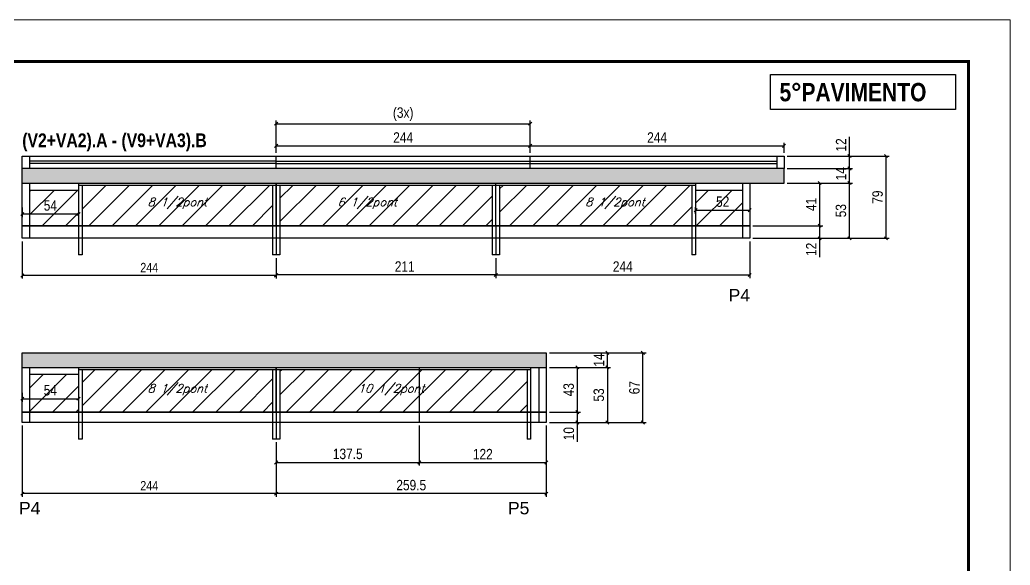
# Model space of a CAD drawing. Extents: x 3330 to 22105, y 1197 to 30204.
# Drawn here: x 16563 to 17515, y 24695 to 25219 of the extents above; entities that cross this region are included whole.
import ezdxf

# ---------------------------------------------------------------- set-up
doc = ezdxf.new("R2010")
doc.units = 0
doc.linetypes.add('DASHED', pattern=[0.75, 0.5, -0.25])
for name, color, linetype in [('5', 5, 'Continuous'), ('COTA', 241, 'Continuous'), ('NOMENCLATURA', 7, 'Continuous'), ('Painéis', 200, 'Continuous'), ('SARR_2.2x7', 40, 'Continuous'), ('SARR_3.5x7', 81, 'Continuous'), ('SARR_EDITAR', 141, 'Continuous'), ('texto', 7, 'Continuous')]:
    doc.layers.add(name, color=color, linetype=linetype)
for name, color, linetype, lineweight in [('Folhas', 255, 'Continuous', 9), ('Hachura', 251, 'Continuous', 9), ('SARRAFO DE PRESSAO', 251, 'DASHED', 9)]:
    doc.layers.add(name, color=color, linetype=linetype, lineweight=lineweight)
doc.styles.add('COTA TECNICA', font='techl___.ttf', dxfattribs={"height": 10})
doc.styles.add('COTA TECNICA-50', font='techl___.ttf', dxfattribs={"height": 9})
doc.styles.add('Romans', font='romans.shx')
doc.styles.get("Standard").update_dxf_attribs({"font": 'arial.ttf'})
doc.styles.add('TECNICA', font='techb___.ttf', dxfattribs={"height": 10})
doc.dimstyles.new('COTA PAINEL-50', dxfattribs={"dimtxt": 9, "dimasz": 3, "dimexe": 3, "dimexo": 3, "dimgap": 3, "dimtad": 1, "dimdec": 1, "dimzin": 12, "dimdsep": 46, "dimtxsty": 'COTA TECNICA-50', "dimblk1": 'OBLIQUE', "dimblk2": 'OBLIQUE', "dimsah": 1, "dimcen": 0.9, "dimclrd": 4, "dimclre": 4, "dimclrt": 240, "dimadec": 1, "dimazin": 3, "dimtfac": 1, "dimtdec": 1, "dimtmove": 0, "dimatfit": 3, "dimfxl": 1, "dimtolj": 1, "dimtzin": 12, "dimarcsym": 0})
doc.dimstyles.new('PAINEL', dxfattribs={"dimtxt": 10, "dimasz": 3, "dimexe": 3, "dimexo": 3, "dimgap": 3, "dimtad": 1, "dimdec": 1, "dimzin": 12, "dimdsep": 46, "dimtxsty": 'COTA TECNICA', "dimblk1": 'OBLIQUE', "dimblk2": 'OBLIQUE', "dimsah": 1, "dimcen": 0.9, "dimclrd": 4, "dimclre": 4, "dimclrt": 240, "dimadec": 1, "dimazin": 3, "dimtfac": 1, "dimtdec": 1, "dimtmove": 0, "dimatfit": 3, "dimfxl": 1, "dimtolj": 1, "dimtzin": 12, "dimarcsym": 0})

# ---------------------------------------------------------------- blocks, each defined once
blk = doc.blocks.new('9999999999')
at = {"layer": 'Folhas'}
blk.add_lwpolyline([(98138.98, 34190.21), (99623.98, 34190.21), (99623.98, 35240.21), (98138.98, 35240.21)], close=True, dxfattribs=at)
at = {"layer": 'Folhas', "color": 30, "const_width": 3}
blk.add_lwpolyline([(98213.98, 34230.21), (99583.98, 34230.21), (99583.98, 35200.21), (98213.98, 35200.21)], close=True, dxfattribs=at)
blk = doc.blocks.new('_Oblique')
at = {"color": 0, "linetype": 'ByBlock', "lineweight": -2}
blk.add_line((-0.5, -0.5), (0.5, 0.5), dxfattribs=at)
blk = doc.blocks.new('*D2060')
at = {"layer": 'COTA', "color": 4, "linetype": 'ByBlock', "lineweight": -2, "transparency": 16777216}
for p, q in [((16565.31, 25005.89), (16565.31, 24970.12)), ((16809.31, 24989.89), (16809.31, 24970.12)), ((16809.31, 24973.12), (16565.31, 24973.12))]:
    blk.add_line(p, q, dxfattribs=at)
at = {"layer": 'Defpoints', "color": 0, "linetype": 'ByBlock', "transparency": 16777216}
for p in [(16565.31, 25008.89), (16809.31, 24992.89), (16565.31, 24973.12)]:
    blk.add_point(p, dxfattribs=at)
at = {"layer": 'COTA', "color": 4, "linetype": 'ByBlock', "lineweight": -2, "transparency": 16777216, "xscale": 3, "yscale": 3, "zscale": 3, "rotation": 180}
blk.add_blockref('_Oblique', (16565.31, 24973.12), dxfattribs=at)
at = {"layer": 'COTA', "color": 4, "linetype": 'ByBlock', "lineweight": -2, "transparency": 16777216, "xscale": 3, "yscale": 3, "zscale": 3}
blk.add_blockref('_Oblique', (16809.31, 24973.12), dxfattribs=at)
at = {"layer": 'COTA', "color": 240, "linetype": 'ByBlock', "transparency": 16777216, "insert": (16687.31, 24980.69), "char_height": 9, "attachment_point": 5, "style": 'COTA TECNICA-50'}
blk.add_mtext('\\A1;244', dxfattribs=at)
blk = doc.blocks.new('*D2061')
at = {"layer": 'COTA', "color": 4, "linetype": 'ByBlock', "lineweight": -2, "transparency": 16777216}
for p, q in [((16809.31, 24989.89), (16809.31, 24970.67)), ((17020.31, 24989.89), (17020.31, 24970.67)), ((17020.31, 24973.67), (16809.31, 24973.67))]:
    blk.add_line(p, q, dxfattribs=at)
at = {"layer": 'Defpoints', "color": 0, "linetype": 'ByBlock', "transparency": 16777216}
for p in [(16809.31, 24992.89), (17020.31, 24992.89), (16809.31, 24973.67)]:
    blk.add_point(p, dxfattribs=at)
at = {"layer": 'COTA', "color": 4, "linetype": 'ByBlock', "lineweight": -2, "transparency": 16777216, "xscale": 3, "yscale": 3, "zscale": 3, "rotation": 180}
blk.add_blockref('_Oblique', (16809.31, 24973.67), dxfattribs=at)
at = {"layer": 'COTA', "color": 4, "linetype": 'ByBlock', "lineweight": -2, "transparency": 16777216, "xscale": 3, "yscale": 3, "zscale": 3}
blk.add_blockref('_Oblique', (17020.31, 24973.67), dxfattribs=at)
at = {"layer": 'COTA', "color": 240, "linetype": 'ByBlock', "transparency": 16777216, "insert": (16932.81, 24981.73), "char_height": 10, "attachment_point": 5, "style": 'COTA TECNICA'}
blk.add_mtext('\\A1;211', dxfattribs=at)
blk = doc.blocks.new('*D2062')
at = {"layer": 'COTA', "color": 4, "linetype": 'ByBlock', "lineweight": -2, "transparency": 16777216}
for p, q in [((17264.31, 25005.89), (17264.31, 24970.63)), ((17020.31, 24989.89), (17020.31, 24970.63)), ((17020.31, 24973.63), (17264.31, 24973.63))]:
    blk.add_line(p, q, dxfattribs=at)
at = {"layer": 'Defpoints', "color": 0, "linetype": 'ByBlock', "transparency": 16777216}
for p in [(17264.31, 25008.89), (17020.31, 24992.89), (17264.31, 24973.63)]:
    blk.add_point(p, dxfattribs=at)
at = {"layer": 'COTA', "color": 4, "linetype": 'ByBlock', "lineweight": -2, "transparency": 16777216, "xscale": 3, "yscale": 3, "zscale": 3, "rotation": 180}
blk.add_blockref('_Oblique', (17020.31, 24973.63), dxfattribs=at)
at = {"layer": 'COTA', "color": 4, "linetype": 'ByBlock', "lineweight": -2, "transparency": 16777216, "xscale": 3, "yscale": 3, "zscale": 3}
blk.add_blockref('_Oblique', (17264.31, 24973.63), dxfattribs=at)
at = {"layer": 'COTA', "color": 240, "linetype": 'ByBlock', "transparency": 16777216, "insert": (17142.31, 24981.7), "char_height": 10, "attachment_point": 5, "style": 'COTA TECNICA'}
blk.add_mtext('\\A1;244', dxfattribs=at)
blk = doc.blocks.new('*D2063')
at = {"layer": 'COTA', "color": 4, "lineweight": -2, "transparency": 16777216}
for p, q in [((17212.31, 25032.39), (17212.31, 25038.91)), ((17264.31, 25039.39), (17264.31, 25032.91)), ((17212.31, 25035.91), (17264.31, 25035.91))]:
    blk.add_line(p, q, dxfattribs=at)
at = {"layer": 'Defpoints', "color": 0, "transparency": 16777216}
for p in [(17264.31, 25042.39), (17212.31, 25029.39), (17264.31, 25035.91)]:
    blk.add_point(p, dxfattribs=at)
at = {"layer": 'COTA', "color": 4, "lineweight": -2, "transparency": 16777216, "xscale": 3, "yscale": 3, "zscale": 3, "rotation": 180}
blk.add_blockref('_Oblique', (17212.31, 25035.91), dxfattribs=at)
at = {"layer": 'COTA', "color": 4, "lineweight": -2, "transparency": 16777216, "xscale": 3, "yscale": 3, "zscale": 3}
blk.add_blockref('_Oblique', (17264.31, 25035.91), dxfattribs=at)
at = {"layer": 'COTA', "color": 240, "transparency": 16777216, "insert": (17238.31, 25044.02), "char_height": 10, "attachment_point": 5, "style": 'COTA TECNICA'}
blk.add_mtext('\\A1;52', dxfattribs=at)
blk = doc.blocks.new('*D2064')
at = {"layer": 'COTA', "color": 4, "linetype": 'ByBlock', "lineweight": -2, "transparency": 16777216}
for p, q in [((16565.31, 24828.8), (16565.31, 24760.47)), ((16809.31, 24812.8), (16809.31, 24760.47)), ((16809.31, 24763.47), (16565.31, 24763.47))]:
    blk.add_line(p, q, dxfattribs=at)
at = {"layer": 'Defpoints', "color": 0, "linetype": 'ByBlock', "transparency": 16777216}
for p in [(16565.31, 24831.8), (16809.31, 24815.8), (16565.31, 24763.47)]:
    blk.add_point(p, dxfattribs=at)
at = {"layer": 'COTA', "color": 4, "linetype": 'ByBlock', "lineweight": -2, "transparency": 16777216, "xscale": 3, "yscale": 3, "zscale": 3, "rotation": 180}
blk.add_blockref('_Oblique', (16565.31, 24763.47), dxfattribs=at)
at = {"layer": 'COTA', "color": 4, "linetype": 'ByBlock', "lineweight": -2, "transparency": 16777216, "xscale": 3, "yscale": 3, "zscale": 3}
blk.add_blockref('_Oblique', (16809.31, 24763.47), dxfattribs=at)
at = {"layer": 'COTA', "color": 240, "linetype": 'ByBlock', "transparency": 16777216, "insert": (16687.31, 24771.03), "char_height": 9, "attachment_point": 5, "style": 'COTA TECNICA-50'}
blk.add_mtext('\\A1;244', dxfattribs=at)
blk = doc.blocks.new('*D2065')
at = {"layer": 'COTA', "color": 4, "linetype": 'ByBlock', "lineweight": -2, "transparency": 16777216}
for p, q in [((17068.81, 24828.8), (17068.81, 24760.47)), ((16809.31, 24812.8), (16809.31, 24760.47)), ((17068.81, 24763.47), (16809.31, 24763.47))]:
    blk.add_line(p, q, dxfattribs=at)
at = {"layer": 'Defpoints', "color": 0, "linetype": 'ByBlock', "transparency": 16777216}
for p in [(17068.81, 24831.8), (16809.31, 24815.8), (16809.31, 24763.47)]:
    blk.add_point(p, dxfattribs=at)
at = {"layer": 'COTA', "color": 4, "linetype": 'ByBlock', "lineweight": -2, "transparency": 16777216, "xscale": 3, "yscale": 3, "zscale": 3, "rotation": 180}
blk.add_blockref('_Oblique', (16809.31, 24763.47), dxfattribs=at)
at = {"layer": 'COTA', "color": 4, "linetype": 'ByBlock', "lineweight": -2, "transparency": 16777216, "xscale": 3, "yscale": 3, "zscale": 3}
blk.add_blockref('_Oblique', (17068.81, 24763.47), dxfattribs=at)
at = {"layer": 'COTA', "color": 240, "linetype": 'ByBlock', "transparency": 16777216, "insert": (16939.06, 24771.61), "char_height": 10, "attachment_point": 5, "style": 'COTA TECNICA'}
blk.add_mtext('\\A1;259.5', dxfattribs=at)
blk = doc.blocks.new('*D2066')
at = {"layer": 'COTA', "color": 4, "lineweight": -2, "transparency": 16777216}
for p, q in [((16565.31, 24860.3), (16565.31, 24851.67)), ((16619.31, 24860.3), (16619.31, 24851.67)), ((16565.31, 24854.67), (16619.31, 24854.67))]:
    blk.add_line(p, q, dxfattribs=at)
at = {"layer": 'Defpoints', "color": 0, "transparency": 16777216}
for p in [(16565.31, 24863.3), (16619.31, 24863.3), (16619.31, 24854.67)]:
    blk.add_point(p, dxfattribs=at)
at = {"layer": 'COTA', "color": 4, "lineweight": -2, "transparency": 16777216, "xscale": 3, "yscale": 3, "zscale": 3, "rotation": 180}
blk.add_blockref('_Oblique', (16565.31, 24854.67), dxfattribs=at)
at = {"layer": 'COTA', "color": 4, "lineweight": -2, "transparency": 16777216, "xscale": 3, "yscale": 3, "zscale": 3}
blk.add_blockref('_Oblique', (16619.31, 24854.67), dxfattribs=at)
at = {"layer": 'COTA', "color": 240, "transparency": 16777216, "insert": (16592.31, 24862.78), "char_height": 10, "attachment_point": 5, "style": 'COTA TECNICA'}
blk.add_mtext('\\A1;54', dxfattribs=at)
blk = doc.blocks.new('*D2067')
at = {"layer": 'COTA', "color": 4, "lineweight": -2, "transparency": 16777216}
for p, q in [((16946.81, 24828.8), (16946.81, 24790.37)), ((16809.31, 24812.8), (16809.31, 24790.37)), ((16809.31, 24793.37), (16946.81, 24793.37))]:
    blk.add_line(p, q, dxfattribs=at)
at = {"layer": 'Defpoints', "color": 0, "transparency": 16777216}
for p in [(16946.81, 24831.8), (16809.31, 24815.8), (16946.81, 24793.37)]:
    blk.add_point(p, dxfattribs=at)
at = {"layer": 'COTA', "color": 4, "lineweight": -2, "transparency": 16777216, "xscale": 3, "yscale": 3, "zscale": 3, "rotation": 180}
blk.add_blockref('_Oblique', (16809.31, 24793.37), dxfattribs=at)
at = {"layer": 'COTA', "color": 4, "lineweight": -2, "transparency": 16777216, "xscale": 3, "yscale": 3, "zscale": 3}
blk.add_blockref('_Oblique', (16946.81, 24793.37), dxfattribs=at)
at = {"layer": 'COTA', "color": 240, "transparency": 16777216, "insert": (16878.06, 24801.59), "char_height": 10, "attachment_point": 5, "style": 'COTA TECNICA'}
blk.add_mtext('\\A1;137.5', dxfattribs=at)
blk = doc.blocks.new('*D2068')
at = {"layer": 'COTA', "color": 4, "lineweight": -2, "transparency": 16777216}
for p, q in [((17068.81, 24828.8), (17068.81, 24790.37)), ((16946.81, 24812.8), (16946.81, 24790.37)), ((16946.81, 24793.37), (17068.81, 24793.37))]:
    blk.add_line(p, q, dxfattribs=at)
at = {"layer": 'Defpoints', "color": 0, "transparency": 16777216}
for p in [(17068.81, 24831.8), (16946.81, 24815.8), (17068.81, 24793.37)]:
    blk.add_point(p, dxfattribs=at)
at = {"layer": 'COTA', "color": 4, "lineweight": -2, "transparency": 16777216, "xscale": 3, "yscale": 3, "zscale": 3, "rotation": 180}
blk.add_blockref('_Oblique', (16946.81, 24793.37), dxfattribs=at)
at = {"layer": 'COTA', "color": 4, "lineweight": -2, "transparency": 16777216, "xscale": 3, "yscale": 3, "zscale": 3}
blk.add_blockref('_Oblique', (17068.81, 24793.37), dxfattribs=at)
at = {"layer": 'COTA', "color": 240, "transparency": 16777216, "insert": (17007.81, 24801.43), "char_height": 10, "attachment_point": 5, "style": 'COTA TECNICA'}
blk.add_mtext('\\A1;122', dxfattribs=at)
blk = doc.blocks.new('*D2075')
at = {"layer": 'COTA', "color": 4, "lineweight": -2, "transparency": 16777216}
for p, q in [((16565.31, 25038.39), (16565.31, 25029.27)), ((16619.31, 25038.39), (16619.31, 25029.27)), ((16565.31, 25032.27), (16619.31, 25032.27))]:
    blk.add_line(p, q, dxfattribs=at)
at = {"layer": 'Defpoints', "color": 0, "transparency": 16777216}
for p in [(16565.31, 25041.39), (16619.31, 25041.39), (16619.31, 25032.27)]:
    blk.add_point(p, dxfattribs=at)
at = {"layer": 'COTA', "color": 4, "lineweight": -2, "transparency": 16777216, "xscale": 3, "yscale": 3, "zscale": 3, "rotation": 180}
blk.add_blockref('_Oblique', (16565.31, 25032.27), dxfattribs=at)
at = {"layer": 'COTA', "color": 4, "lineweight": -2, "transparency": 16777216, "xscale": 3, "yscale": 3, "zscale": 3}
blk.add_blockref('_Oblique', (16619.31, 25032.27), dxfattribs=at)
at = {"layer": 'COTA', "color": 240, "transparency": 16777216, "insert": (16592.31, 25040.38), "char_height": 10, "attachment_point": 5, "style": 'COTA TECNICA'}
blk.add_mtext('\\A1;54', dxfattribs=at)
blk = doc.blocks.new('*D2069')
at = {"layer": 'COTA', "color": 4, "linetype": 'ByBlock', "lineweight": -2, "transparency": 16777216}
for p, q in [((17300.31, 25075.89), (17363.14, 25075.89)), ((17360.14, 25061.89), (17360.14, 25075.89)), ((17300.31, 25061.89), (17363.14, 25061.89))]:
    blk.add_line(p, q, dxfattribs=at)
at = {"layer": 'Defpoints', "color": 0, "linetype": 'ByBlock', "transparency": 16777216}
for p in [(17297.31, 25075.89), (17360.14, 25075.89), (17297.31, 25061.89)]:
    blk.add_point(p, dxfattribs=at)
at = {"layer": 'COTA', "color": 4, "linetype": 'ByBlock', "lineweight": -2, "transparency": 16777216, "xscale": 3, "yscale": 3, "zscale": 3}
for p, rotation in [((17360.14, 25075.89), 90), ((17360.14, 25061.89), 270)]:
    blk.add_blockref('_Oblique', p, dxfattribs=dict(at, rotation=rotation))
at = {"layer": 'COTA', "color": 240, "linetype": 'ByBlock', "transparency": 16777216, "insert": (17352.06, 25070.89), "char_height": 10, "attachment_point": 5, "rotation": 90, "style": 'COTA TECNICA'}
blk.add_mtext('\\A1;14', dxfattribs=at)
blk = doc.blocks.new('*D2070')
at = {"layer": 'COTA', "color": 4, "linetype": 'ByBlock', "lineweight": -2, "transparency": 16777216}
for p, q in [((17300.31, 25061.89), (17334.43, 25061.89)), ((17331.43, 25061.89), (17331.43, 25020.89)), ((17267.31, 25020.89), (17334.43, 25020.89))]:
    blk.add_line(p, q, dxfattribs=at)
at = {"layer": 'Defpoints', "color": 0, "linetype": 'ByBlock', "transparency": 16777216}
for p in [(17297.31, 25061.89), (17264.31, 25020.89), (17331.43, 25020.89)]:
    blk.add_point(p, dxfattribs=at)
at = {"layer": 'COTA', "color": 4, "linetype": 'ByBlock', "lineweight": -2, "transparency": 16777216, "xscale": 3, "yscale": 3, "zscale": 3}
for p, rotation in [((17331.43, 25061.89), 90), ((17331.43, 25020.89), 270)]:
    blk.add_blockref('_Oblique', p, dxfattribs=dict(at, rotation=rotation))
at = {"layer": 'COTA', "color": 240, "linetype": 'ByBlock', "transparency": 16777216, "insert": (17323.36, 25041.39), "char_height": 10, "attachment_point": 5, "rotation": 90, "style": 'COTA TECNICA'}
blk.add_mtext('\\A1;41', dxfattribs=at)
blk = doc.blocks.new('*D2071')
at = {"layer": 'COTA', "color": 4, "linetype": 'ByBlock', "lineweight": -2, "transparency": 16777216}
for p, q in [((17071.81, 24898.8), (17130.53, 24898.8)), ((17127.53, 24884.8), (17127.53, 24898.8)), ((17071.81, 24884.8), (17130.53, 24884.8))]:
    blk.add_line(p, q, dxfattribs=at)
at = {"layer": 'Defpoints', "color": 0, "linetype": 'ByBlock', "transparency": 16777216}
for p in [(17068.81, 24898.8), (17127.53, 24898.8), (17068.81, 24884.8)]:
    blk.add_point(p, dxfattribs=at)
at = {"layer": 'COTA', "color": 4, "linetype": 'ByBlock', "lineweight": -2, "transparency": 16777216, "xscale": 3, "yscale": 3, "zscale": 3}
for p, rotation in [((17127.53, 24898.8), 90), ((17127.53, 24884.8), 270)]:
    blk.add_blockref('_Oblique', p, dxfattribs=dict(at, rotation=rotation))
at = {"layer": 'COTA', "color": 240, "linetype": 'ByBlock', "transparency": 16777216, "insert": (17119.46, 24891.8), "char_height": 10, "attachment_point": 5, "rotation": 90, "style": 'COTA TECNICA'}
blk.add_mtext('\\A1;14', dxfattribs=at)
blk = doc.blocks.new('*D2072')
at = {"layer": 'COTA', "color": 4, "linetype": 'ByBlock', "lineweight": -2, "transparency": 16777216}
for p, q in [((17071.81, 24884.8), (17130.53, 24884.8)), ((17127.53, 24884.8), (17127.53, 24831.8)), ((17071.81, 24831.8), (17130.53, 24831.8))]:
    blk.add_line(p, q, dxfattribs=at)
at = {"layer": 'Defpoints', "color": 0, "linetype": 'ByBlock', "transparency": 16777216}
for p in [(17068.81, 24884.8), (17068.81, 24831.8), (17127.53, 24831.8)]:
    blk.add_point(p, dxfattribs=at)
at = {"layer": 'COTA', "color": 4, "linetype": 'ByBlock', "lineweight": -2, "transparency": 16777216, "xscale": 3, "yscale": 3, "zscale": 3}
for p, rotation in [((17127.53, 24884.8), 90), ((17127.53, 24831.8), 270)]:
    blk.add_blockref('_Oblique', p, dxfattribs=dict(at, rotation=rotation))
at = {"layer": 'COTA', "color": 240, "linetype": 'ByBlock', "transparency": 16777216, "insert": (17119.31, 24858.3), "char_height": 10, "attachment_point": 5, "rotation": 90, "style": 'COTA TECNICA'}
blk.add_mtext('\\A1;53', dxfattribs=at)
blk = doc.blocks.new('*D2073')
at = {"layer": 'COTA', "color": 4, "lineweight": -2, "transparency": 16777216}
for p, q in [((17071.81, 24898.8), (17164.63, 24898.8)), ((17161.63, 24831.8), (17161.63, 24898.8)), ((17071.81, 24831.8), (17164.63, 24831.8))]:
    blk.add_line(p, q, dxfattribs=at)
at = {"layer": 'Defpoints', "color": 0, "transparency": 16777216}
for p in [(17068.81, 24898.8), (17161.63, 24898.8), (17068.81, 24831.8)]:
    blk.add_point(p, dxfattribs=at)
at = {"layer": 'COTA', "color": 4, "lineweight": -2, "transparency": 16777216, "xscale": 3, "yscale": 3, "zscale": 3}
for p, rotation in [((17161.63, 24898.8), 90), ((17161.63, 24831.8), 270)]:
    blk.add_blockref('_Oblique', p, dxfattribs=dict(at, rotation=rotation))
at = {"layer": 'COTA', "color": 240, "transparency": 16777216, "insert": (17153.53, 24865.3), "char_height": 10, "attachment_point": 5, "rotation": 90, "style": 'COTA TECNICA'}
blk.add_mtext('\\A1;67', dxfattribs=at)
blk = doc.blocks.new('*D2074')
at = {"layer": 'COTA', "color": 4, "lineweight": -2, "transparency": 16777216}
for p, q in [((17300.31, 25061.89), (17363.14, 25061.89)), ((17360.14, 25008.89), (17360.14, 25061.89)), ((17267.31, 25008.89), (17363.14, 25008.89))]:
    blk.add_line(p, q, dxfattribs=at)
at = {"layer": 'Defpoints', "color": 0, "transparency": 16777216}
for p in [(17297.31, 25061.89), (17360.14, 25061.89), (17264.31, 25008.89)]:
    blk.add_point(p, dxfattribs=at)
at = {"layer": 'COTA', "color": 4, "lineweight": -2, "transparency": 16777216, "xscale": 3, "yscale": 3, "zscale": 3}
for p, rotation in [((17360.14, 25061.89), 90), ((17360.14, 25008.89), 270)]:
    blk.add_blockref('_Oblique', p, dxfattribs=dict(at, rotation=rotation))
at = {"layer": 'COTA', "color": 240, "transparency": 16777216, "insert": (17351.92, 25035.39), "char_height": 10, "attachment_point": 5, "rotation": 90, "style": 'COTA TECNICA'}
blk.add_mtext('\\A1;53', dxfattribs=at)
blk = doc.blocks.new('*D2076')
at = {"layer": 'COTA', "color": 4, "lineweight": -2, "transparency": 16777216}
for p, q in [((17071.81, 24884.8), (17101.6, 24884.8)), ((17098.6, 24884.8), (17098.6, 24841.8)), ((17071.81, 24841.8), (17101.6, 24841.8))]:
    blk.add_line(p, q, dxfattribs=at)
at = {"layer": 'Defpoints', "color": 0, "transparency": 16777216}
for p in [(17068.81, 24884.8), (17068.81, 24841.8), (17098.6, 24841.8)]:
    blk.add_point(p, dxfattribs=at)
at = {"layer": 'COTA', "color": 4, "lineweight": -2, "transparency": 16777216, "xscale": 3, "yscale": 3, "zscale": 3}
for p, rotation in [((17098.6, 24884.8), 90), ((17098.6, 24841.8), 270)]:
    blk.add_blockref('_Oblique', p, dxfattribs=dict(at, rotation=rotation))
at = {"layer": 'COTA', "color": 240, "transparency": 16777216, "insert": (17090.38, 24863.3), "char_height": 10, "attachment_point": 5, "rotation": 90, "style": 'COTA TECNICA'}
blk.add_mtext('\\A1;43', dxfattribs=at)
blk = doc.blocks.new('*D2077')
at = {"layer": 'COTA', "color": 4, "lineweight": -2, "transparency": 16777216}
for p, q in [((17071.81, 24841.8), (17101.6, 24841.8)), ((17098.6, 24841.8), (17098.6, 24831.8)), ((17071.81, 24831.8), (17101.6, 24831.8)), ((17098.6, 24831.8), (17098.6, 24813.37))]:
    blk.add_line(p, q, dxfattribs=at)
at = {"layer": 'Defpoints', "color": 0, "transparency": 16777216}
for p in [(17068.81, 24841.8), (17068.81, 24831.8), (17098.6, 24831.8)]:
    blk.add_point(p, dxfattribs=at)
at = {"layer": 'COTA', "color": 4, "lineweight": -2, "transparency": 16777216, "xscale": 3, "yscale": 3, "zscale": 3}
for p, rotation in [((17098.6, 24841.8), 90), ((17098.6, 24831.8), 270)]:
    blk.add_blockref('_Oblique', p, dxfattribs=dict(at, rotation=rotation))
at = {"layer": 'COTA', "color": 240, "transparency": 16777216, "insert": (17090.5, 24821.09), "char_height": 10, "attachment_point": 5, "rotation": 90, "style": 'COTA TECNICA'}
blk.add_mtext('\\A1;10', dxfattribs=at)
blk = doc.blocks.new('*D2078')
at = {"layer": 'COTA', "color": 4, "lineweight": -2, "transparency": 16777216}
for p, q in [((17267.31, 25020.89), (17334.43, 25020.89)), ((17331.43, 25020.89), (17331.43, 25008.89)), ((17267.31, 25008.89), (17334.43, 25008.89)), ((17331.43, 25008.89), (17331.43, 24990.58))]:
    blk.add_line(p, q, dxfattribs=at)
at = {"layer": 'Defpoints', "color": 0, "transparency": 16777216}
for p in [(17264.31, 25020.89), (17264.31, 25008.89), (17331.43, 25008.89)]:
    blk.add_point(p, dxfattribs=at)
at = {"layer": 'COTA', "color": 4, "lineweight": -2, "transparency": 16777216, "xscale": 3, "yscale": 3, "zscale": 3}
for p, rotation in [((17331.43, 25020.89), 90), ((17331.43, 25008.89), 270)]:
    blk.add_blockref('_Oblique', p, dxfattribs=dict(at, rotation=rotation))
at = {"layer": 'COTA', "color": 240, "transparency": 16777216, "insert": (17323.37, 24998.24), "char_height": 10, "attachment_point": 5, "rotation": 90, "style": 'COTA TECNICA'}
blk.add_mtext('\\A1;12', dxfattribs=at)
blk = doc.blocks.new('*D2082')
at = {"layer": 'COTA', "color": 4, "lineweight": -2, "transparency": 16777216}
for p, q in [((16809.31, 25090.89), (16809.31, 25100.65)), ((16809.31, 25097.65), (17053.31, 25097.65)), ((17053.31, 25090.89), (17053.31, 25100.65))]:
    blk.add_line(p, q, dxfattribs=at)
at = {"layer": 'Defpoints', "color": 0, "transparency": 16777216}
for p in [(17053.31, 25097.65), (16809.31, 25087.89), (17053.31, 25087.89)]:
    blk.add_point(p, dxfattribs=at)
at = {"layer": 'COTA', "color": 4, "lineweight": -2, "transparency": 16777216, "xscale": 3, "yscale": 3, "zscale": 3, "rotation": 180}
blk.add_blockref('_Oblique', (16809.31, 25097.65), dxfattribs=at)
at = {"layer": 'COTA', "color": 4, "lineweight": -2, "transparency": 16777216, "xscale": 3, "yscale": 3, "zscale": 3}
blk.add_blockref('_Oblique', (17053.31, 25097.65), dxfattribs=at)
at = {"layer": 'COTA', "color": 240, "transparency": 16777216, "insert": (16931.31, 25105.72), "char_height": 10, "attachment_point": 5, "style": 'COTA TECNICA'}
blk.add_mtext('\\A1;244', dxfattribs=at)
blk = doc.blocks.new('*D2083')
at = {"layer": 'COTA', "color": 4, "lineweight": -2, "transparency": 16777216}
for p, q in [((17053.31, 25090.89), (17053.31, 25100.65)), ((17053.31, 25097.65), (17297.31, 25097.65)), ((17297.31, 25090.89), (17297.31, 25100.65))]:
    blk.add_line(p, q, dxfattribs=at)
at = {"layer": 'Defpoints', "color": 0, "transparency": 16777216}
for p in [(17297.31, 25097.65), (17053.31, 25087.89), (17297.31, 25087.89)]:
    blk.add_point(p, dxfattribs=at)
at = {"layer": 'COTA', "color": 4, "lineweight": -2, "transparency": 16777216, "xscale": 3, "yscale": 3, "zscale": 3, "rotation": 180}
blk.add_blockref('_Oblique', (17053.31, 25097.65), dxfattribs=at)
at = {"layer": 'COTA', "color": 4, "lineweight": -2, "transparency": 16777216, "xscale": 3, "yscale": 3, "zscale": 3}
blk.add_blockref('_Oblique', (17297.31, 25097.65), dxfattribs=at)
at = {"layer": 'COTA', "color": 240, "transparency": 16777216, "insert": (17175.31, 25105.72), "char_height": 10, "attachment_point": 5, "style": 'COTA TECNICA'}
blk.add_mtext('\\A1;244', dxfattribs=at)
blk = doc.blocks.new('*D2081')
at = {"layer": 'COTA', "color": 4, "lineweight": -2, "transparency": 16777216}
for p, q in [((16809.31, 25090.89), (16809.31, 25121.91)), ((16809.31, 25118.91), (17053.31, 25118.91)), ((17053.31, 25090.89), (17053.31, 25121.91))]:
    blk.add_line(p, q, dxfattribs=at)
at = {"layer": 'Defpoints', "color": 0, "transparency": 16777216}
for p in [(17053.31, 25118.91), (16809.31, 25087.89), (17053.31, 25087.89)]:
    blk.add_point(p, dxfattribs=at)
at = {"layer": 'COTA', "color": 4, "lineweight": -2, "transparency": 16777216, "xscale": 3, "yscale": 3, "zscale": 3, "rotation": 180}
blk.add_blockref('_Oblique', (16809.31, 25118.91), dxfattribs=at)
at = {"layer": 'COTA', "color": 4, "lineweight": -2, "transparency": 16777216, "xscale": 3, "yscale": 3, "zscale": 3}
blk.add_blockref('_Oblique', (17053.31, 25118.91), dxfattribs=at)
at = {"layer": 'COTA', "color": 240, "transparency": 16777216, "insert": (16931.31, 25128.13), "char_height": 10, "attachment_point": 5, "style": 'COTA TECNICA'}
blk.add_mtext('\\A1;(3x)', dxfattribs=at)
blk = doc.blocks.new('*D2086')
at = {"layer": 'COTA', "color": 4, "lineweight": -2, "transparency": 16777216}
for p, q in [((17360.14, 25087.89), (17360.14, 25106.21)), ((17300.31, 25087.89), (17363.14, 25087.89)), ((17360.14, 25075.89), (17360.14, 25087.89)), ((17300.31, 25075.89), (17363.14, 25075.89))]:
    blk.add_line(p, q, dxfattribs=at)
at = {"layer": 'Defpoints', "color": 0, "transparency": 16777216}
for p in [(17297.31, 25087.89), (17360.14, 25087.89), (17297.31, 25075.89)]:
    blk.add_point(p, dxfattribs=at)
at = {"layer": 'COTA', "color": 4, "lineweight": -2, "transparency": 16777216, "xscale": 3, "yscale": 3, "zscale": 3}
for p, rotation in [((17360.14, 25087.89), 90), ((17360.14, 25075.89), 270)]:
    blk.add_blockref('_Oblique', p, dxfattribs=dict(at, rotation=rotation))
at = {"layer": 'COTA', "color": 240, "transparency": 16777216, "insert": (17352.08, 25098.55), "char_height": 10, "attachment_point": 5, "rotation": 90, "style": 'COTA TECNICA'}
blk.add_mtext('\\A1;12', dxfattribs=at)
blk = doc.blocks.new('*D2087')
at = {"layer": 'COTA', "color": 4, "lineweight": -2, "transparency": 16777216}
for p, q in [((17300.31, 25087.89), (17398.27, 25087.89)), ((17395.27, 25008.89), (17395.27, 25087.89)), ((17267.31, 25008.89), (17398.27, 25008.89))]:
    blk.add_line(p, q, dxfattribs=at)
at = {"layer": 'Defpoints', "color": 0, "transparency": 16777216}
for p in [(17297.31, 25087.89), (17395.27, 25087.89), (17264.31, 25008.89)]:
    blk.add_point(p, dxfattribs=at)
at = {"layer": 'COTA', "color": 4, "lineweight": -2, "transparency": 16777216, "xscale": 3, "yscale": 3, "zscale": 3}
for p, rotation in [((17395.27, 25087.89), 90), ((17395.27, 25008.89), 270)]:
    blk.add_blockref('_Oblique', p, dxfattribs=dict(at, rotation=rotation))
at = {"layer": 'COTA', "color": 240, "transparency": 16777216, "insert": (17387.17, 25048.39), "char_height": 10, "attachment_point": 5, "rotation": 90, "style": 'COTA TECNICA'}
blk.add_mtext('\\A1;79', dxfattribs=at)

msp = doc.modelspace()

# ---------------------------------------------------------------- hatches: boundary and pattern name
at = {"layer": 'COTA'}
h = msp.add_hatch(dxfattribs=at)
h.set_pattern_fill('AR-CONC', color=256, scale=0.03)
h.set_pattern_definition([(50, (1921.274, 1469.6067), (5.4655401, -0.4781726), [0.5715, -6.2865]), (355, (1921.274, 1469.6067), (-1.0573026, 5.7317054), [0.4572, -5.0292175]), (100.451445, (1921.7297, 1469.567), (4.4082374, 5.2535326), [0.4857003, -5.3427073]), (46.1842, (1921.274, 1471.131), (8.1323712, -1.2612698), [0.85725, -9.42975]), (96.635558, (1921.952, 1471.0256), (7.122124, 7.4227837), [0.7285507, -8.0140682]), (351.18415, (1921.274, 1471.131), (7.122124, 7.4227837), [0.685799, -7.543792]), (21, (1922.036, 1470.7497), (4.54843174, -3.06795595), [0.5715, -6.2865]), (326, (1922.036, 1470.7497), (1.8540609, 5.525639), [0.4572, -5.0292]), (71.451445, (1922.415, 1470.494), (6.4024926, 2.4576831), [0.4857003, -5.3426981]), (37.5, (1921.2742, 1469.6067), (0.0926581, 2.53665117), [0, -4.96824, 0, -5.1054, 0, -5.04825]), (7.5, (1921.2742, 1469.6067), (2.00458988, 3.00541724), [0, -2.91084, 0, -4.85394, 0, -1.92405]), (327.5, (1919.575, 1469.6067), (4.06771786, -0.17186232), [0, -1.905, 0, -5.9436, 0, -7.8867]), (317.5, (1918.813, 1469.6067), (4.44387544, 0.76279473), [0, -2.4765, 0, -3.94716, 0, -5.6007])])
h.paths.add_polyline_path([(17264.31, 25061.89), (17297.31, 25061.89), (17297.31, 25075.89), (16809.31, 25075.89), (16565.31, 25075.89), (16565.31, 25061.89), (16809.31, 25061.89)])
h = msp.add_hatch(dxfattribs=at)
h.set_pattern_fill('AR-CONC', color=256, scale=0.03)
h.set_pattern_definition([(50, (336.274, 331.8184), (5.4655401, -0.4781726), [0.5715, -6.2865]), (355, (336.274, 331.8184), (-1.0573026, 5.7317054), [0.4572, -5.0292175]), (100.451445, (336.7297, 331.7785), (4.4082374, 5.2535326), [0.4857003, -5.3427073]), (46.1842, (336.274, 333.3424), (8.1323712, -1.2612698), [0.85725, -9.42975]), (96.635558, (336.952, 333.237), (7.122124, 7.4227837), [0.7285507, -8.0140682]), (351.18415, (336.274, 333.342), (7.122124, 7.4227837), [0.685799, -7.543792]), (21, (337.036, 332.9614), (4.54843174, -3.06795595), [0.5715, -6.2865]), (326, (337.036, 332.9614), (1.8540609, 5.525639), [0.4572, -5.0292]), (71.451445, (337.415, 332.7057), (6.4024926, 2.4576831), [0.4857003, -5.3426981]), (37.5, (336.2742, 331.8184), (0.0926581, 2.53665117), [0, -4.96824, 0, -5.1054, 0, -5.04825]), (7.5, (336.2742, 331.8184), (2.00458988, 3.00541724), [0, -2.91084, 0, -4.85394, 0, -1.92405]), (327.5, (334.575, 331.8184), (4.06771786, -0.17186232), [0, -1.905, 0, -5.9436, 0, -7.8867]), (317.5, (333.813, 331.8184), (4.44387544, 0.76279473), [0, -2.4765, 0, -3.94716, 0, -5.6007])])
h.paths.add_polyline_path([(17068.81, 24898.8), (16565.31, 24898.8), (16565.31, 24884.8), (17068.81, 24884.8)])
at = {"layer": 'Hachura', "linetype": 'ByBlock'}
h = msp.add_hatch(dxfattribs=at)
h.set_pattern_fill('ANSI31', color=256, scale=5)
h.set_pattern_definition([(45, (-41.708, 1120.85), (-11.22532, 11.22532), [])])
h.paths.add_polyline_path([(16572.31, 25054.89), (16572.31, 25020.89), (16619.31, 25020.89), (16619.31, 25054.89)])
h.paths.add_polyline_path([(16805.81, 25020.89), (16805.81, 25059.69), (16622.81, 25059.69), (16622.81, 25020.89)])
h.paths.add_polyline_path([(17016.81, 25020.89), (17016.81, 25059.69), (16812.81, 25059.69), (16812.81, 25020.89)])
h.paths.add_polyline_path([(17208.81, 25020.89), (17208.81, 25059.69), (17023.81, 25059.69), (17023.81, 25020.89)])
h.paths.add_polyline_path([(17257.31, 25020.89), (17257.31, 25054.89), (17212.31, 25054.89), (17212.31, 25020.89)])
h = msp.add_hatch(dxfattribs=at)
h.set_pattern_fill('ANSI31', color=256, scale=5)
h.set_pattern_definition([(45, (1921.274, 1480.393), (-11.22532, 11.22532), [])])
h.paths.add_polyline_path([(16572.31, 24877.8), (16572.31, 24841.8), (16619.31, 24841.8), (16619.31, 24877.8)])
h.paths.add_polyline_path([(16622.81, 24882.6), (16622.81, 24841.8), (16805.81, 24841.8), (16805.81, 24882.6)])
h.paths.add_polyline_path([(16946.81, 24841.8), (16946.81, 24882.6), (16812.81, 24882.6), (16812.81, 24841.8)])
h.paths.add_polyline_path([(17050.31, 24841.8), (17050.31, 24882.6), (16946.81, 24882.6), (16946.81, 24841.8)])

# ---------------------------------------------------------------- linework, layer by layer
at = {"layer": 'COTA', "linetype": 'ByBlock'}
for p, q in [((16565.31, 25061.89), (16565.31, 25075.89)), ((16622.81, 24992.89), (16619.31, 24992.89)), ((16812.81, 24992.89), (16805.81, 24992.89)), ((17023.81, 24992.89), (17016.81, 24992.89)), ((17212.31, 24992.89), (17208.81, 24992.89)), ((16565.31, 24884.8), (16565.31, 24898.8)), ((16622.81, 24815.8), (16619.31, 24815.8)), ((16812.81, 24815.8), (16805.81, 24815.8)), ((17053.81, 24815.8), (17050.31, 24815.8))]:
    msp.add_line(p, q, dxfattribs=at)
at = {"layer": 'COTA'}
for p, q in [((17297.31, 25061.89), (17297.31, 25075.89)), ((17264.31, 25061.89), (17297.31, 25061.89)), ((16565.31, 24898.8), (17068.81, 24898.8)), ((17068.81, 24898.8), (17068.81, 24884.8))]:
    msp.add_line(p, q, dxfattribs=at)
at = {"layer": 'NOMENCLATURA'}
msp.add_lwpolyline([(17284.33, 25166.32), (17461.86, 25166.32), (17461.86, 25132.5), (17284.33, 25132.5)], close=True, dxfattribs=at)
at = {"layer": 'Painéis', "linetype": 'Continuous'}
for p, q in [((16809.31, 25075.89), (16809.31, 25087.89)), ((17053.31, 25075.89), (17053.31, 25087.89)), ((16809.31, 25020.89), (16809.31, 25061.89)), ((17020.31, 25020.89), (17020.31, 25061.89)), ((16809.31, 25020.89), (16809.31, 24992.89)), ((17020.31, 25020.89), (17020.31, 24992.89)), ((16809.31, 24841.8), (16809.31, 24884.8)), ((16946.81, 24884.8), (16946.81, 24831.8)), ((16809.31, 24841.8), (16809.31, 24815.8))]:
    msp.add_line(p, q, dxfattribs=at)
for points in [[(16565.31, 25087.89), (17297.31, 25087.89), (17297.31, 25075.89), (16565.31, 25075.89)], [(16565.31, 25061.89), (16809.31, 25061.89), (16809.31, 25020.89), (16565.31, 25020.89)], [(16809.31, 25061.89), (17264.31, 25061.89), (17264.31, 25020.89), (16809.31, 25020.89)], [(16565.31, 25020.89), (17264.31, 25020.89), (17264.31, 25008.89), (16565.31, 25008.89)], [(16565.31, 24884.8), (16809.31, 24884.8), (16809.31, 24841.8), (16565.31, 24841.8)], [(16809.31, 24884.8), (17068.81, 24884.8), (17068.81, 24841.8), (16809.31, 24841.8)], [(16565.31, 24841.8), (17068.81, 24841.8), (17068.81, 24831.8), (16565.31, 24831.8)]]:
    msp.add_lwpolyline(points, close=True, dxfattribs=at)
at = {"layer": 'SARR_2.2x7', "linetype": 'Continuous'}
for p, q in [((16572.31, 25087.89), (16572.31, 25075.89)), ((17290.31, 25087.89), (17290.31, 25075.89)), ((16572.31, 25061.89), (16572.31, 25020.89)), ((16809.31, 25059.69), (16619.31, 25059.69)), ((17020.31, 25059.69), (16809.31, 25059.69)), ((17212.31, 25059.69), (17020.31, 25059.69)), ((17257.31, 25061.89), (17257.31, 25020.89)), ((16619.31, 25054.89), (16572.31, 25054.89)), ((17257.31, 25054.89), (17212.31, 25054.89)), ((16572.31, 25020.89), (16572.31, 25008.89)), ((17257.31, 25020.89), (17257.31, 25008.89)), ((16572.31, 24884.8), (16572.31, 24841.8)), ((17061.81, 24884.8), (17061.81, 24841.8)), ((16619.31, 24877.8), (16572.31, 24877.8)), ((16809.31, 24882.6), (16619.31, 24882.6)), ((17053.81, 24882.6), (16809.31, 24882.6)), ((16572.31, 24841.8), (16572.31, 24831.8)), ((17061.81, 24841.8), (17061.81, 24831.8))]:
    msp.add_line(p, q, dxfattribs=at)
at = {"layer": 'SARR_3.5x7'}
for p, q in [((16619.31, 25061.89), (16619.31, 24992.89)), ((16622.81, 25059.69), (16622.81, 24992.89)), ((16805.81, 25059.69), (16805.81, 24992.89)), ((16812.81, 25059.69), (16812.81, 24992.89)), ((17016.81, 25059.69), (17016.81, 24992.89)), ((17023.81, 25059.69), (17023.81, 24992.89)), ((17208.81, 25059.69), (17208.81, 24992.89)), ((17212.31, 25061.89), (17212.31, 24992.89)), ((16619.31, 24884.8), (16619.31, 24815.8)), ((17053.81, 24884.8), (17053.81, 24815.8)), ((16622.81, 24882.6), (16622.81, 24815.8)), ((16805.81, 24882.6), (16805.81, 24815.8)), ((16812.81, 24882.6), (16812.81, 24815.8)), ((17050.31, 24882.6), (17050.31, 24815.8))]:
    msp.add_line(p, q, dxfattribs=at)
at = {"layer": 'SARR_EDITAR', "linetype": 'Continuous'}
for p, q in [((16809.31, 25082.89), (16572.31, 25082.89)), ((16809.31, 25080.89), (16572.31, 25080.89)), ((16809.31, 25082.89), (17053.31, 25082.89)), ((16809.31, 25080.89), (17053.31, 25080.89)), ((17053.31, 25082.89), (17290.31, 25082.89)), ((17053.31, 25080.89), (17290.31, 25080.89))]:
    msp.add_line(p, q, dxfattribs=at)

# ---------------------------------------------------------------- block references
at = {"layer": 'SARRAFO DE PRESSAO', "color": 6, "linetype": 'ByBlock'}
msp.add_blockref('9999999999', (-82109.42, -10021.38), dxfattribs=at)

# ---------------------------------------------------------------- texts
at = {"layer": '5', "linetype": 'Continuous'}
for s, p in [('P4', (17244.07, 24948.14)), ('P4', (16562.21, 24743.57)), ('P5', (17032.05, 24743.57))]:
    msp.add_text(s, height=12, rotation=359.99996, dxfattribs=at).set_placement(p)
at = {"layer": 'NOMENCLATURA', "style": 'TECNICA'}
for s, height, p in [('5°PAVIMENTO ', 17.6379, (17292.91, 25140.51)), ('(V2+VA2).A - (V9+VA3).B', 13.2, (16565.31, 25096.41))]:
    msp.add_text(s, height=height, dxfattribs=at).set_placement(p)
at = {"layer": 'texto', "color": 2, "char_height": 8, "attachment_point": 5, "style": 'Romans'}
for s, insert in [('{\\Q19;\\C256;8 1/2pont}', (16714.31, 25042.39)), ('{\\Q19;\\C256;6 1/2pont}', (16896.81, 25042.39)), ('{\\Q19;\\C256;8 1/2pont}', (17134.81, 25042.39)), ('{\\Q19;\\C256;8 1/2pont}', (16714.31, 24863.3)), ('{\\Q19;\\C256;10 1/2pont}', (16919.81, 24863.3))]:
    msp.add_mtext(s, dxfattribs=dict(at, insert=insert))

# ---------------------------------------------------------------- dimensions: what is measured, and where the dimension line sits
at = {"layer": 'COTA'}
dim = msp.add_linear_dim(base=(17053.31, 25118.91), p1=(16809.31, 25087.89), p2=(17053.31, 25087.89), text='(3x)', dimstyle='PAINEL', dxfattribs=at)
dim.commit()
dim.dimension.update_dxf_attribs({"geometry": '*D2081', "text_midpoint": (16931.31, 25128.13)})
for base, p1, p2, picture, middle in [((17053.31, 25097.65), (16809.31, 25087.89), (17053.31, 25087.89), '*D2082', (16931.31, 25105.72)), ((16619.31, 25032.27), (16565.31, 25041.39), (16619.31, 25041.39), '*D2075', (16592.31, 25040.38)), ((17264.31, 25035.91), (17212.31, 25029.39), (17264.31, 25042.39), '*D2063', (17238.31, 25044.02)), ((16619.31, 24854.67), (16565.31, 24863.3), (16619.31, 24863.3), '*D2066', (16592.31, 24862.78)), ((16946.81, 24793.37), (16809.31, 24815.8), (16946.81, 24831.8), '*D2067', (16878.06, 24801.59))]:
    dim = msp.add_linear_dim(base=base, p1=p1, p2=p2, dimstyle='PAINEL', dxfattribs=at)
    dim.commit()
    dim.dimension.update_dxf_attribs({"geometry": picture, "text_midpoint": middle})
for base, p1, p2, picture, middle in [((17297.31, 25097.65), (17053.31, 25087.89), (17297.31, 25087.89), '*D2083', (17175.31, 25105.72)), ((17068.81, 24793.37), (16946.81, 24815.8), (17068.81, 24831.8), '*D2068', (17007.81, 24801.43))]:
    dim = msp.add_linear_dim(base=base, p1=p1, p2=p2, dimstyle='PAINEL', override={"dimtmove": 1}, dxfattribs=at)
    dim.commit()
    dim.dimension.update_dxf_attribs({"geometry": picture, "text_midpoint": middle})
for base, p1, p2, picture, middle in [((17360.14, 25087.89), (17297.31, 25075.89), (17297.31, 25087.89), '*D2086', (17352.08, 25098.55)), ((17395.27, 25087.89), (17264.31, 25008.89), (17297.31, 25087.89), '*D2087', (17387.17, 25048.39)), ((17360.14, 25061.89), (17264.31, 25008.89), (17297.31, 25061.89), '*D2074', (17351.92, 25035.39)), ((17331.43, 25008.89), (17264.31, 25020.89), (17264.31, 25008.89), '*D2078', (17323.37, 24998.24)), ((17161.63, 24898.8), (17068.81, 24831.8), (17068.81, 24898.8), '*D2073', (17153.53, 24865.3)), ((17098.6, 24841.8), (17068.81, 24884.8), (17068.81, 24841.8), '*D2076', (17090.38, 24863.3)), ((17098.6, 24831.8), (17068.81, 24841.8), (17068.81, 24831.8), '*D2077', (17090.5, 24821.09))]:
    dim = msp.add_linear_dim(base=base, p1=p1, p2=p2, angle=90, dimstyle='PAINEL', dxfattribs=at)
    dim.commit()
    dim.dimension.update_dxf_attribs({"geometry": picture, "text_midpoint": middle})
at = {"layer": 'COTA', "linetype": 'ByBlock'}
for base, p1, p2, picture, middle in [((17360.14, 25075.89), (17297.31, 25061.89), (17297.31, 25075.89), '*D2069', (17360.14, 25070.89)), ((17127.53, 24898.8), (17068.81, 24884.8), (17068.81, 24898.8), '*D2071', (17127.53, 24891.8))]:
    dim = msp.add_linear_dim(base=base, p1=p1, p2=p2, angle=90, dimstyle='PAINEL', dxfattribs=at)
    dim.commit()
    dim.dimension.update_dxf_attribs({"geometry": picture, "text_midpoint": middle, "dimtype": 160})
for base, p1, p2, picture, middle in [((17331.43, 25020.89), (17297.31, 25061.89), (17264.31, 25020.89), '*D2070', (17323.36, 25041.39)), ((17127.53, 24831.8), (17068.81, 24884.8), (17068.81, 24831.8), '*D2072', (17119.31, 24858.3))]:
    dim = msp.add_linear_dim(base=base, p1=p1, p2=p2, angle=90, dimstyle='PAINEL', dxfattribs=at)
    dim.commit()
    dim.dimension.update_dxf_attribs({"geometry": picture, "text_midpoint": middle})
dim = msp.add_linear_dim(base=(16565.31, 24973.12), p1=(16809.31, 24992.89), p2=(16565.31, 25008.89), angle=180, dimstyle='COTA PAINEL-50', override={"dimarcsym": 1}, dxfattribs=at)
dim.commit()
dim.dimension.update_dxf_attribs({"geometry": '*D2060', "text_midpoint": (16687.31, 24973.12), "dimtype": 160})
for base, p2, picture, middle in [((17264.31, 24973.63), (17264.31, 25008.89), '*D2062', (17142.31, 24973.63)), ((16809.31, 24973.67), (16809.31, 24992.89), '*D2061', (16932.81, 24973.67))]:
    dim = msp.add_linear_dim(base=base, p1=(17020.31, 24992.89), p2=p2, dimstyle='PAINEL', dxfattribs=at)
    dim.commit()
    dim.dimension.update_dxf_attribs({"geometry": picture, "text_midpoint": middle, "dimtype": 160})
dim = msp.add_linear_dim(base=(16565.31, 24763.47), p1=(16809.31, 24815.8), p2=(16565.31, 24831.8), angle=180, dimstyle='COTA PAINEL-50', override={"dimarcsym": 1}, dxfattribs=at)
dim.commit()
dim.dimension.update_dxf_attribs({"geometry": '*D2064', "text_midpoint": (16687.31, 24771.03)})
dim = msp.add_linear_dim(base=(16809.31, 24763.47), p1=(17068.81, 24831.8), p2=(16809.31, 24815.8), dimstyle='PAINEL', dxfattribs=at)
dim.commit()
dim.dimension.update_dxf_attribs({"geometry": '*D2065', "text_midpoint": (16939.06, 24771.61)})

doc.saveas('drawing.dxf')
